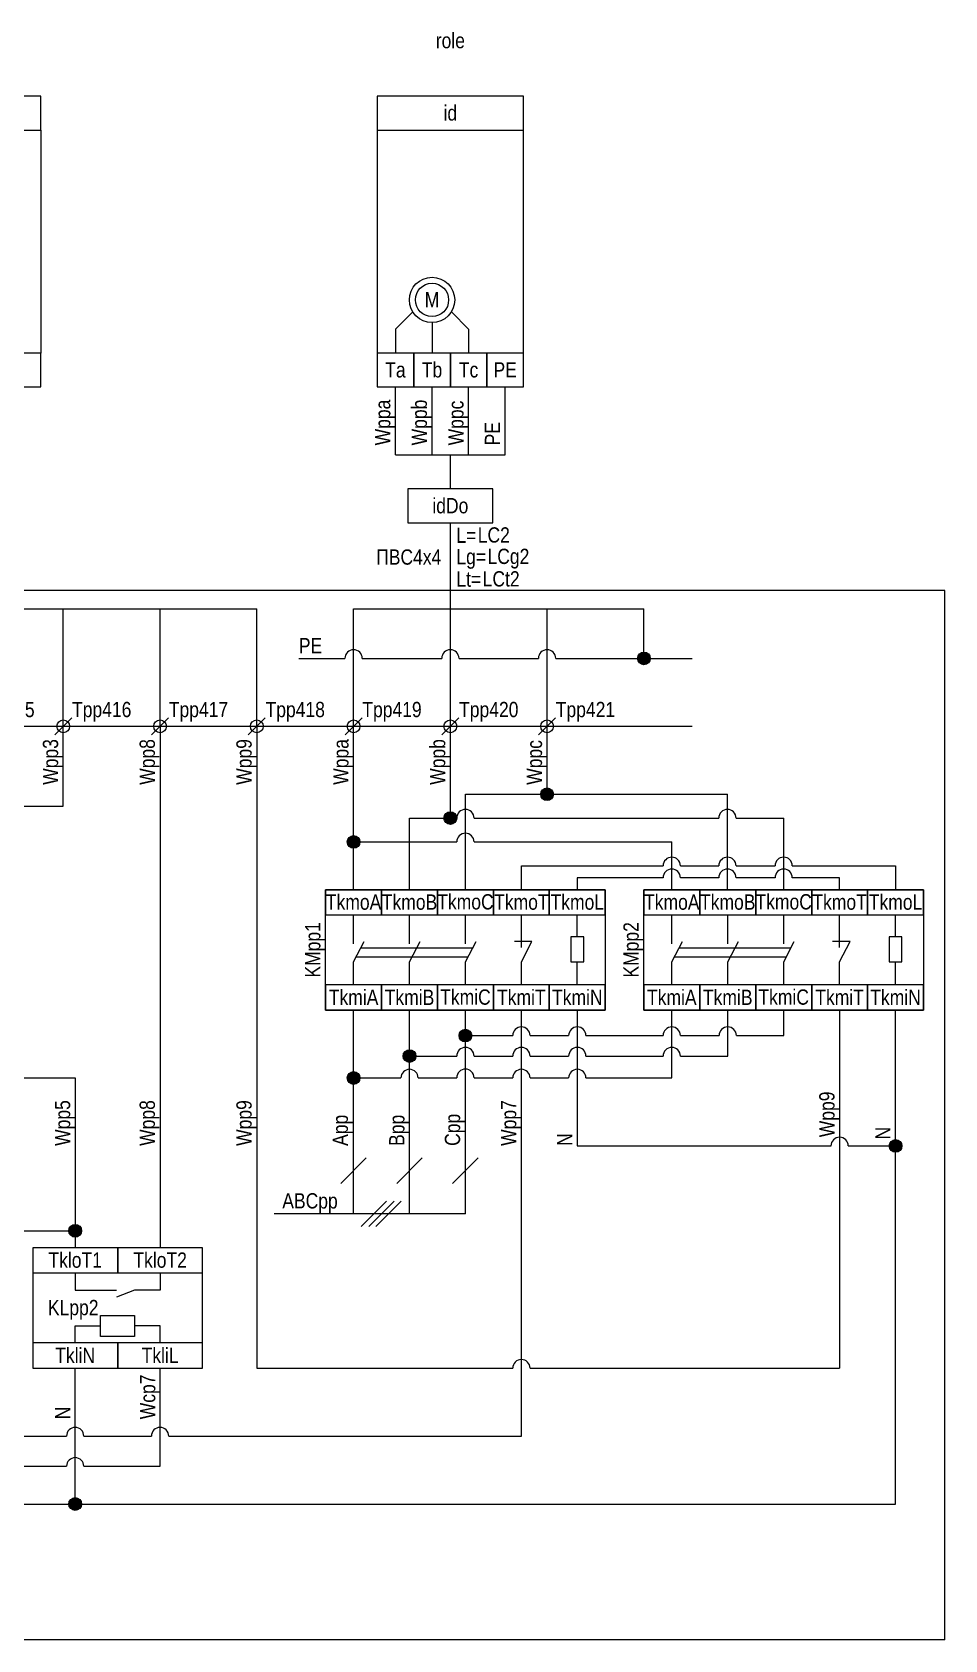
# Model space of a CAD drawing. Header units: millimetres. Extents: x 20 to 340, y -288 to -5.
# Drawn here: x 232 to 339.5, y -194.8 to -5.5 of the extents above; entities that cross this region are included whole.
import ezdxf

# ---------------------------------------------------------------- set-up
doc = ezdxf.new("R2010")
doc.units = ezdxf.units.MM
doc.header["$MEASUREMENT"] = 0
doc.linetypes.add('1_1', pattern=[2000, 1000, -1000])
doc.linetypes.add('4_2_1_2', pattern=[6702.777624, 3527.777672, -1763.888836, 0, -1411.111116])
doc.layers.add('id_params_do', color=7, linetype='Continuous')
doc.layers.add('id_static_do', color=7, linetype='Continuous')
doc.styles.add('СГЕНЕРИР_СТИЛЬ_1', font='')
doc.styles.get('СГЕНЕРИР_СТИЛЬ_1').set_extended_font_data('Arial Narrow')

msp = doc.modelspace()

# ---------------------------------------------------------------- hatches: boundary and pattern name
at = {"layer": 'id_static_do', "linetype": 'Continuous', "lineweight": 0, "true_color": 0x000000}
for points in [[(303.3, -79.23), (303.35, -79.52), (303.52, -79.76), (303.76, -79.93), (304.05, -79.98), (304.33, -79.93), (304.58, -79.76), (304.74, -79.52), (304.8, -79.23), (304.74, -78.95), (304.58, -78.7), (304.33, -78.54), (304.05, -78.48), (303.76, -78.54), (303.52, -78.7), (303.35, -78.95)], [(291.9, -95.23), (291.96, -95.52), (292.12, -95.76), (292.36, -95.93), (292.65, -95.98), (292.93, -95.93), (293.18, -95.76), (293.34, -95.52), (293.4, -95.23), (293.34, -94.95), (293.18, -94.7), (292.93, -94.54), (292.65, -94.48), (292.36, -94.54), (292.12, -94.7), (291.96, -94.95)], [(280.5, -98.04), (280.56, -98.33), (280.72, -98.57), (280.96, -98.74), (281.25, -98.79), (281.54, -98.74), (281.78, -98.57), (281.94, -98.33), (282, -98.04), (281.94, -97.76), (281.78, -97.51), (281.54, -97.35), (281.25, -97.29), (280.96, -97.35), (280.72, -97.51), (280.56, -97.76)], [(269.1, -100.85), (269.16, -101.14), (269.32, -101.38), (269.56, -101.55), (269.85, -101.6), (270.14, -101.55), (270.38, -101.38), (270.54, -101.14), (270.6, -100.85), (270.54, -100.57), (270.38, -100.32), (270.14, -100.16), (269.85, -100.1), (269.56, -100.16), (269.32, -100.32), (269.16, -100.57)], [(282.28, -123.65), (282.34, -123.94), (282.5, -124.18), (282.74, -124.35), (283.03, -124.4), (283.32, -124.35), (283.56, -124.18), (283.72, -123.94), (283.78, -123.65), (283.72, -123.37), (283.56, -123.12), (283.32, -122.96), (283.03, -122.9), (282.74, -122.96), (282.5, -123.12), (282.34, -123.37)], [(275.69, -126.07), (275.75, -126.36), (275.91, -126.6), (276.15, -126.76), (276.44, -126.82), (276.73, -126.76), (276.97, -126.6), (277.13, -126.36), (277.19, -126.07), (277.13, -125.78), (276.97, -125.54), (276.73, -125.38), (276.44, -125.32), (276.15, -125.38), (275.91, -125.54), (275.75, -125.78)], [(269.1, -128.65), (269.16, -128.94), (269.32, -129.18), (269.56, -129.34), (269.85, -129.4), (270.14, -129.34), (270.38, -129.18), (270.54, -128.94), (270.6, -128.65), (270.54, -128.36), (270.38, -128.12), (270.14, -127.96), (269.85, -127.9), (269.56, -127.96), (269.32, -128.12), (269.16, -128.36)], [(332.95, -136.65), (333.01, -136.94), (333.17, -137.18), (333.42, -137.34), (333.7, -137.4), (333.99, -137.34), (334.23, -137.18), (334.4, -136.94), (334.45, -136.65), (334.4, -136.36), (334.23, -136.12), (333.99, -135.96), (333.7, -135.9), (333.42, -135.96), (333.17, -136.12), (333.01, -136.36)], [(236.31, -146.65), (236.36, -146.94), (236.52, -147.18), (236.77, -147.34), (237.05, -147.4), (237.34, -147.34), (237.59, -147.18), (237.75, -146.94), (237.81, -146.65), (237.75, -146.36), (237.59, -146.12), (237.34, -145.96), (237.05, -145.9), (236.77, -145.96), (236.52, -146.12), (236.36, -146.36)], [(236.31, -178.83), (236.36, -179.12), (236.52, -179.36), (236.77, -179.52), (237.05, -179.58), (237.34, -179.52), (237.59, -179.36), (237.75, -179.12), (237.81, -178.83), (237.75, -178.54), (237.59, -178.3), (237.34, -178.14), (237.05, -178.08), (236.77, -178.14), (236.52, -178.3), (236.36, -178.54)]]:
    msp.add_hatch(color=18, dxfattribs=at).paths.add_polyline_path(points)

# ---------------------------------------------------------------- linework, layer by layer
at = {"layer": 'id_static_do', "color": 7, "linetype": '1_1', "lineweight": 15, "ltscale": 100}
for p, q in [((233, -17), (233, -43.26)), ((272.63, -17), (272.63, -43.26)), ((289.87, -43.26), (289.87, -17)), ((339.51, -71.23), (55.31, -71.23)), ((339.51, -194.83), (339.51, -71.23)), ((270.71, -113.31), (283.89, -113.31)), ((308.2, -113.31), (321.39, -113.31)), ((270.15, -114.38), (283.33, -114.38)), ((307.65, -114.38), (320.83, -114.38)), ((339.51, -194.83), (55.31, -194.83))]:
    msp.add_line(p, q, dxfattribs=at)
at = {"layer": 'id_static_do', "color": 7, "linetype": 'Continuous', "lineweight": 15, "ltscale": 100}
for p, q in [((276.82, -38.41), (274.78, -40.45)), ((279.09, -39.68), (279.09, -43.26)), ((281.37, -38.41), (283.4, -40.45)), ((274.78, -40.45), (274.78, -43.26)), ((283.4, -40.45), (283.4, -43.26)), ((274.78, -55.26), (274.78, -47.26)), ((279.09, -55.26), (279.09, -47.26)), ((283.4, -55.26), (283.4, -47.26)), ((287.71, -55.26), (287.71, -47.26)), ((274.78, -55.26), (287.71, -55.26)), ((281.25, -59.26), (281.25, -55.26)), ((281.25, -73.4), (281.25, -63.26)), ((155.85, -73.4), (258.45, -73.4)), ((235.65, -87.26), (235.65, -73.4)), ((247.05, -87.26), (247.05, -73.4)), ((258.45, -87.26), (258.45, -73.4)), ((269.85, -73.4), (304.05, -73.4)), ((269.85, -87.26), (269.85, -73.4)), ((281.25, -87.26), (281.25, -73.4)), ((292.65, -87.26), (292.65, -73.4)), ((304.05, -78.48), (304.05, -73.4)), ((263.4, -79.23), (268.83, -79.23)), ((270.87, -79.23), (280.23, -79.23)), ((282.27, -79.23), (291.63, -79.23)), ((293.67, -79.23), (309.75, -79.23)), ((234.65, -88.23), (236.65, -86.23)), ((246.05, -88.23), (248.05, -86.23)), ((257.45, -88.23), (259.45, -86.23)), ((268.85, -88.23), (270.85, -86.23)), ((280.25, -88.23), (282.25, -86.23)), ((291.65, -88.23), (293.65, -86.23)), ((235.65, -96.63), (235.65, -87.23)), ((247.05, -87.23), (247.06, -148.65)), ((258.45, -87.23), (258.45, -162.83)), ((269.85, -106.47), (269.85, -87.23)), ((281.25, -97.29), (281.25, -87.23)), ((292.65, -94.48), (292.65, -87.23)), ((283.03, -106.47), (283.03, -95.23)), ((283.03, -95.23), (292.65, -95.23)), ((292.65, -95.23), (313.9, -95.23)), ((313.9, -106.47), (313.9, -95.23)), ((225.27, -96.65), (235.65, -96.65)), ((276.44, -98.04), (282.01, -98.04)), ((276.44, -106.47), (276.44, -98.04)), ((284.05, -98.04), (312.89, -98.04)), ((314.92, -98.04), (320.52, -98.04)), ((320.52, -106.47), (320.52, -98.04)), ((270.6, -100.85), (282.01, -100.85)), ((284.05, -100.85), (307.34, -100.85)), ((307.34, -106.47), (307.34, -100.85)), ((289.62, -106.47), (289.62, -103.66)), ((289.62, -103.66), (306.33, -103.66)), ((308.36, -103.66), (312.89, -103.66)), ((314.92, -103.66), (319.51, -103.66)), ((321.54, -103.66), (333.7, -103.66)), ((333.7, -103.66), (333.7, -106.47)), ((266.55, -106.47), (299.5, -106.47)), ((266.55, -120.65), (266.55, -106.47)), ((299.5, -106.47), (299.5, -120.65)), ((304.05, -106.47), (337, -106.47)), ((304.05, -120.65), (304.05, -106.47)), ((337, -106.47), (337, -120.65)), ((269.85, -114.97), (271.1, -112.57)), ((276.44, -114.97), (277.69, -112.57)), ((283.03, -114.97), (284.28, -112.57)), ((290.87, -112.57), (288.79, -112.57)), ((289.62, -114.97), (290.87, -112.57)), ((307.34, -114.97), (308.59, -112.57)), ((313.93, -114.97), (315.18, -112.57)), ((320.52, -114.97), (321.77, -112.57)), ((328.36, -112.57), (326.28, -112.57)), ((327.11, -114.97), (328.36, -112.57)), ((299.5, -120.65), (266.55, -120.65)), ((269.85, -144.65), (269.85, -120.65)), ((276.44, -144.65), (276.44, -120.65)), ((283.03, -144.65), (283.03, -120.65)), ((289.62, -170.83), (289.62, -120.65)), ((296.21, -120.65), (296.21, -136.65)), ((337, -120.65), (304.05, -120.65)), ((307.34, -128.65), (307.34, -120.65)), ((313.93, -126.07), (313.93, -120.65)), ((320.52, -123.65), (320.52, -120.65)), ((327.11, -120.65), (327.11, -162.83)), ((333.7, -136.97), (333.7, -120.65)), ((283.78, -123.65), (288.6, -123.65)), ((290.64, -123.65), (295.19, -123.65)), ((297.23, -123.65), (306.33, -123.65)), ((308.36, -123.65), (312.92, -123.65)), ((314.95, -123.65), (320.52, -123.65)), ((277.19, -126.07), (282.01, -126.07)), ((284.05, -126.07), (288.6, -126.07)), ((290.64, -126.07), (295.19, -126.07)), ((297.23, -126.07), (306.33, -126.07)), ((308.36, -126.07), (313.93, -126.07)), ((270.6, -128.65), (275.42, -128.65)), ((277.46, -128.65), (282.01, -128.65)), ((284.05, -128.65), (288.6, -128.65)), ((290.64, -128.65), (295.19, -128.65)), ((297.23, -128.65), (307.34, -128.65)), ((268.34, -141.07), (271.35, -138.06)), ((274.93, -141.07), (277.94, -138.06)), ((281.52, -141.07), (284.53, -138.06)), ((296.21, -136.65), (326.1, -136.65)), ((328.13, -136.65), (332.95, -136.65)), ((333.7, -178.83), (333.7, -136.97)), ((270.74, -146.15), (273.74, -143.15)), ((271.64, -146.15), (274.65, -143.15)), ((272.46, -146.15), (275.46, -143.15)), ((283.03, -144.65), (260.49, -144.65)), ((225.27, -146.65), (236.31, -146.65)), ((237.05, -178.08), (237.05, -162.83)), ((247.06, -174.39), (247.06, -162.83)), ((258.45, -162.83), (288.6, -162.83)), ((290.64, -162.83), (327.11, -162.83)), ((225.27, -170.83), (236.04, -170.83)), ((238.07, -170.83), (246.03, -170.83)), ((248.07, -170.83), (289.62, -170.83)), ((224.25, -174.39), (236.04, -174.39)), ((238.07, -174.39), (247.06, -174.39)), ((216.21, -178.83), (333.7, -178.83))]:
    msp.add_line(p, q, dxfattribs=at)
at = {"layer": 'id_static_do', "color": 7, "linetype": '4_2_1_2', "lineweight": 15, "ltscale": 100}
msp.add_line((55.31, -87.23), (309.75, -87.23), dxfattribs=at)
at = {"layer": 'id_static_do', "color": 7, "linetype": 'Continuous', "lineweight": 15, "ltscale": 100}
for points in [[(181.3, -17), (233, -17), (233, -13), (181.3, -13)], [(272.63, -17), (289.87, -17), (289.87, -13), (272.63, -13)], [(228.69, -47.26), (233, -47.26), (233, -43.26), (228.69, -43.26)], [(272.63, -47.26), (276.94, -47.26), (276.94, -43.26), (272.63, -43.26)], [(276.94, -47.26), (281.25, -47.26), (281.25, -43.26), (276.94, -43.26)], [(281.25, -47.26), (285.56, -47.26), (285.56, -43.26), (281.25, -43.26)], [(285.56, -47.26), (289.87, -47.26), (289.87, -43.26), (285.56, -43.26)], [(276.25, -63.26), (286.25, -63.26), (286.25, -59.26), (276.25, -59.26)], [(266.55, -109.44), (273.14, -109.44), (273.14, -106.47), (266.55, -106.47)], [(273.14, -109.44), (279.73, -109.44), (279.73, -106.47), (273.14, -106.47)], [(279.73, -109.44), (286.32, -109.44), (286.32, -106.47), (279.73, -106.47)], [(286.32, -109.44), (292.91, -109.44), (292.91, -106.47), (286.32, -106.47)], [(292.91, -109.44), (299.5, -109.44), (299.5, -106.47), (292.91, -106.47)], [(304.05, -109.44), (310.64, -109.44), (310.64, -106.47), (304.05, -106.47)], [(310.64, -109.44), (317.23, -109.44), (317.23, -106.47), (310.64, -106.47)], [(317.23, -109.44), (323.82, -109.44), (323.82, -106.47), (317.23, -106.47)], [(323.82, -109.44), (330.41, -109.44), (330.41, -106.47), (323.82, -106.47)], [(330.41, -109.44), (337, -109.44), (337, -106.47), (330.41, -106.47)], [(295.45, -114.97), (296.97, -114.97), (296.97, -112.04), (295.45, -112.04)], [(332.94, -114.97), (334.46, -114.97), (334.46, -112.04), (332.94, -112.04)], [(266.55, -120.65), (273.14, -120.65), (273.14, -117.69), (266.55, -117.69)], [(273.14, -120.65), (279.73, -120.65), (279.73, -117.69), (273.14, -117.69)], [(279.73, -120.65), (286.32, -120.65), (286.32, -117.69), (279.73, -117.69)], [(286.32, -120.65), (292.91, -120.65), (292.91, -117.69), (286.32, -117.69)], [(292.91, -120.65), (299.5, -120.65), (299.5, -117.69), (292.91, -117.69)], [(304.05, -120.65), (310.64, -120.65), (310.64, -117.69), (304.05, -117.69)], [(310.64, -120.65), (317.23, -120.65), (317.23, -117.69), (310.64, -117.69)], [(317.23, -120.65), (323.82, -120.65), (323.82, -117.69), (317.23, -117.69)], [(323.82, -120.65), (330.41, -120.65), (330.41, -117.69), (323.82, -117.69)], [(330.41, -120.65), (337, -120.65), (337, -117.69), (330.41, -117.69)], [(252.06, -148.65), (232.06, -148.65), (232.06, -162.83), (252.06, -162.83)], [(242.06, -148.65), (232.06, -148.65), (232.06, -151.61), (242.06, -151.61)], [(252.06, -148.65), (242.06, -148.65), (242.06, -151.61), (252.06, -151.61)], [(240.05, -159.11), (240.05, -156.61), (244.05, -156.61), (244.05, -159.11)], [(242.06, -159.86), (232.06, -159.86), (232.06, -162.83), (242.06, -162.83)], [(252.06, -159.86), (242.06, -159.86), (242.06, -162.83), (252.06, -162.83)]]:
    msp.add_lwpolyline(points, close=True, dxfattribs=at)
for points in [[(306.33, -105.07), (296.21, -105.07), (296.21, -106.47)], [(312.89, -105.07), (308.36, -105.07)], [(319.51, -105.07), (314.92, -105.07)], [(327.11, -106.47), (327.11, -105.07), (321.54, -105.07)], [(269.85, -112.85), (269.85, -109.44)], [(276.44, -112.85), (276.44, -109.44)], [(283.03, -112.85), (283.03, -109.44)], [(289.62, -113.3), (289.62, -109.44)], [(296.21, -112.04), (296.21, -109.44)], [(307.34, -112.85), (307.34, -109.44)], [(313.93, -112.85), (313.93, -109.44)], [(320.52, -112.85), (320.52, -109.44)], [(327.11, -113.3), (327.11, -109.44)], [(333.7, -112.04), (333.7, -109.44)], [(269.85, -117.69), (269.85, -114.97)], [(276.44, -117.69), (276.44, -114.97)], [(283.03, -117.69), (283.03, -114.97)], [(289.62, -117.69), (289.62, -114.97)], [(296.21, -117.69), (296.21, -114.97)], [(307.34, -117.69), (307.34, -114.97)], [(313.93, -117.69), (313.93, -114.97)], [(320.52, -117.69), (320.52, -114.97)], [(327.11, -117.69), (327.11, -114.97)], [(333.7, -117.69), (333.7, -114.97)], [(225.27, -128.65), (237.05, -128.65), (237.05, -148.65)], [(237.05, -151.61), (237.05, -153.65), (240.05, -153.65)], [(247.05, -151.61), (247.05, -153.65), (244.05, -153.65)], [(240.05, -153.65), (241.91, -153.65)], [(244.05, -153.65), (241.91, -154.48)], [(237.05, -159.86), (237.05, -157.86), (240.05, -157.86)], [(247.05, -159.86), (247.05, -157.86), (244.05, -157.86)]]:
    msp.add_lwpolyline(points, dxfattribs=at)
for centre, radius in [((279.09, -37.01), 2.67), ((279.09, -37.01), 1.96), ((304.05, -79.23), 0.75), ((235.65, -87.23), 0.75), ((247.05, -87.23), 0.75), ((258.45, -87.23), 0.75), ((269.85, -87.23), 0.75), ((281.25, -87.23), 0.75), ((292.65, -87.23), 0.75), ((292.65, -95.23), 0.75), ((281.25, -98.04), 0.75), ((269.85, -100.85), 0.75), ((283.03, -123.65), 0.75), ((276.44, -126.07), 0.75), ((269.85, -128.65), 0.75), ((333.7, -136.65), 0.75), ((237.05, -146.65), 0.75), ((237.05, -178.83), 0.75)]:
    msp.add_circle(centre, radius, dxfattribs=at)
for centre in [(269.85, -79.23), (281.25, -79.23), (292.65, -79.23), (283.03, -98.04), (313.9, -98.04), (283.03, -100.85), (307.34, -103.66), (307.34, -105.07), (313.9, -103.66), (313.9, -105.07), (320.52, -103.66), (320.52, -105.07), (289.62, -123.65), (296.21, -123.65), (307.34, -123.65), (313.93, -123.65), (283.03, -126.07), (289.62, -126.07), (296.21, -126.07), (307.34, -126.07), (276.44, -128.65), (283.03, -128.63), (289.62, -128.65), (296.21, -128.65), (327.11, -136.65), (289.62, -162.83), (237.05, -170.83), (247.05, -170.83), (237.05, -174.39)]:
    msp.add_arc(centre, 1.02, 0, 180, dxfattribs=at)

# ---------------------------------------------------------------- texts
at = {"layer": 'id_params_do', "color": 7, "linetype": 'Continuous', "lineweight": 15, "insert": (281.25, -5.56), "char_height": 1.8, "width": 30, "attachment_point": 2, "style": 'СГЕНЕРИР_СТИЛЬ_1'}
msp.add_mtext('\\A1;{\\pqc;\\fArial Narrow|b0|i0|c204|p34;role}', dxfattribs=at)
at = {"layer": 'id_params_do', "color": 7, "linetype": 'Continuous', "lineweight": 15, "char_height": 1.8, "style": 'СГЕНЕРИР_СТИЛЬ_1'}
for s, insert, attachment_point in [('\\A1;{\\pqc;\\fArial Narrow|b0|i0|c204|p34;id}', (281.25, -14.08), 2), ('\\A1;{\\pqc;\\fArial Narrow|b0|i0|c204|p34;T\\fArial Narrow|b0|i0|c204|p34;a}', (274.78, -44.34), 2), ('\\A1;{\\pqc;\\fArial Narrow|b0|i0|c204|p34;Tb}', (279.09, -44.34), 2), ('\\A1;{\\pqc;\\fArial Narrow|b0|i0|c204|p34;Tc}', (283.4, -44.34), 2), ('\\A1;{\\pqc;\\fArial Narrow|b0|i0|c204|p34;id\\fArial Narrow|b0|i0|c204|p34;Do}', (281.25, -60.34), 2), ('\\A1;{\\pql;\\fArial Narrow|b0|i0|c204|p34;LC\\fArial Narrow|b0|i0|c204|p34;2}', (284.48, -63.79), 1), ('\\A1;{\\pql;\\fArial Narrow|b0|i0|c204|p34;LCg\\fArial Narrow|b0|i0|c204|p34;2}', (285.63, -66.31), 1), ('\\A1;{\\pql;\\fArial Narrow|b0|i0|c204|p34;LCt\\fArial Narrow|b0|i0|c204|p34;2}', (285.06, -68.96), 1), ('\\A1;{\\pql;\\fArial Narrow|b0|i0|c204|p34;Tpp4\\fArial Narrow|b0|i0|c204|p34;1\\fArial Narrow|b0|i0|c204|p34;5}', (225.28, -84.35), 1), ('\\A1;{\\pql;\\fArial Narrow|b0|i0|c204|p34;Tpp4\\fArial Narrow|b0|i0|c204|p34;16}', (236.68, -84.35), 1), ('\\A1;{\\pql;\\fArial Narrow|b0|i0|c204|p34;Tpp41\\fArial Narrow|b0|i0|c204|p34;7}', (248.08, -84.35), 1), ('\\A1;{\\pql;\\fArial Narrow|b0|i0|c204|p34;Tpp41\\fArial Narrow|b0|i0|c204|p34;8}', (259.48, -84.35), 1), ('\\A1;{\\pql;\\fArial Narrow|b0|i0|c204|p34;Tpp4\\fArial Narrow|b0|i0|c204|p34;19}', (270.88, -84.35), 1), ('\\A1;{\\pql;\\fArial Narrow|b0|i0|c204|p34;Tpp4\\fArial Narrow|b0|i0|c204|p34;20}', (282.28, -84.35), 1), ('\\A1;{\\pql;\\fArial Narrow|b0|i0|c204|p34;Tpp4\\fArial Narrow|b0|i0|c204|p34;21}', (293.67, -84.35), 1), ('\\A1;{\\pqc;\\fArial Narrow|b0|i0|c204|p34;Tk\\fArial Narrow|b0|i0|c204|p34;m\\fArial Narrow|b0|i0|c204|p34;oA}', (269.85, -107.03), 2), ('\\A1;{\\pqc;\\fArial Narrow|b0|i0|c204|p34;Tkmo\\fArial Narrow|b0|i0|c204|p34;B}', (276.44, -107.03), 2), ('\\A1;{\\pqc;\\fArial Narrow|b0|i0|c204|p34;Tkmo\\fArial Narrow|b0|i0|c204|p34;C}', (283.03, -107), 2), ('\\A1;{\\pqc;\\fArial Narrow|b0|i0|c204|p34;Tkmo\\fArial Narrow|b0|i0|c204|p34;T}', (289.62, -107.03), 2), ('\\A1;{\\pqc;\\fArial Narrow|b0|i0|c204|p34;Tkmo\\fArial Narrow|b0|i0|c204|p34;L}', (296.21, -107.03), 2), ('\\A1;{\\pqc;\\fArial Narrow|b0|i0|c204|p34;Tk\\fArial Narrow|b0|i0|c204|p34;m\\fArial Narrow|b0|i0|c204|p34;oA}', (307.34, -107.03), 2), ('\\A1;{\\pqc;\\fArial Narrow|b0|i0|c204|p34;Tkmo\\fArial Narrow|b0|i0|c204|p34;B}', (313.93, -107.03), 2), ('\\A1;{\\pqc;\\fArial Narrow|b0|i0|c204|p34;Tkmo\\fArial Narrow|b0|i0|c204|p34;C}', (320.52, -107), 2), ('\\A1;{\\pqc;\\fArial Narrow|b0|i0|c204|p34;Tkmo\\fArial Narrow|b0|i0|c204|p34;T}', (327.11, -107.03), 2), ('\\A1;{\\pqc;\\fArial Narrow|b0|i0|c204|p34;Tkmo\\fArial Narrow|b0|i0|c204|p34;L}', (333.7, -107.03), 2), ('\\A1;{\\pqc;\\fArial Narrow|b0|i0|c204|p34;Tkm\\fArial Narrow|b0|i0|c204|p34;i\\fArial Narrow|b0|i0|c204|p34;A}', (269.85, -118.25), 2), ('\\A1;{\\pqc;\\fArial Narrow|b0|i0|c204|p34;Tkmi\\fArial Narrow|b0|i0|c204|p34;B}', (276.44, -118.25), 2), ('\\A1;{\\pqc;\\fArial Narrow|b0|i0|c204|p34;Tkmi\\fArial Narrow|b0|i0|c204|p34;C}', (283.03, -118.22), 2), ('\\A1;{\\pqc;\\fArial Narrow|b0|i0|c204|p34;Tkmi\\fArial Narrow|b0|i0|c204|p34;T}', (289.62, -118.25), 2), ('\\A1;{\\pqc;\\fArial Narrow|b0|i0|c204|p34;Tkmi\\fArial Narrow|b0|i0|c204|p34;N}', (296.21, -118.25), 2), ('\\A1;{\\pqc;\\fArial Narrow|b0|i0|c204|p34;Tkm\\fArial Narrow|b0|i0|c204|p34;i\\fArial Narrow|b0|i0|c204|p34;A}', (307.34, -118.25), 2), ('\\A1;{\\pqc;\\fArial Narrow|b0|i0|c204|p34;Tkmi\\fArial Narrow|b0|i0|c204|p34;B}', (313.93, -118.25), 2), ('\\A1;{\\pqc;\\fArial Narrow|b0|i0|c204|p34;Tkmi\\fArial Narrow|b0|i0|c204|p34;C}', (320.52, -118.22), 2), ('\\A1;{\\pqc;\\fArial Narrow|b0|i0|c204|p34;Tkmi\\fArial Narrow|b0|i0|c204|p34;T}', (327.11, -118.25), 2), ('\\A1;{\\pqc;\\fArial Narrow|b0|i0|c204|p34;Tkmi\\fArial Narrow|b0|i0|c204|p34;N}', (333.7, -118.25), 2), ('\\A1;{\\pql;\\fArial Narrow|b0|i0|c204|p34;ABC\\fArial Narrow|b0|i0|c204|p34;pp}', (261.45, -142.22), 1), ('\\A1;{\\pqc;\\fArial Narrow|b0|i0|c204|p34;Tklo\\fArial Narrow|b0|i0|c204|p34;T1}', (237.05, -149.2), 2), ('\\A1;{\\pqc;\\fArial Narrow|b0|i0|c204|p34;Tklo\\fArial Narrow|b0|i0|c204|p34;T2}', (247.06, -149.2), 2), ('\\A1;{\\pqc;\\fArial Narrow|b0|i0|c204|p34;KL\\fArial Narrow|b0|i0|c204|p34;p\\fArial Narrow|b0|i0|c204|p34;p\\fArial Narrow|b0|i0|c204|p34;2}', (236.82, -154.79), 2), ('\\A1;{\\pqc;\\fArial Narrow|b0|i0|c204|p34;T\\fArial Narrow|b0|i0|c204|p34;kliN}', (237.05, -160.43), 2), ('\\A1;{\\pqc;\\fArial Narrow|b0|i0|c204|p34;TkliL}', (247.06, -160.43), 2)]:
    msp.add_mtext(s, dxfattribs=dict(at, insert=insert, attachment_point=attachment_point))
at = {"layer": 'id_params_do', "color": 7, "linetype": 'Continuous', "lineweight": 15, "char_height": 1.8, "rotation": 90, "style": 'СГЕНЕРИР_СТИЛЬ_1'}
for s, insert, attachment_point in [('\\A1;{\\pql;\\fArial Narrow|b0|i0|c204|p34;W\\fArial Narrow|b0|i0|c204|p34;pp\\fArial Narrow|b0|i0|c204|p34;a}', (272.38, -54.14), 1), ('\\A1;{\\pql;\\fArial Narrow|b0|i0|c204|p34;Wpp\\fArial Narrow|b0|i0|c204|p34;b}', (276.69, -54.14), 1), ('\\A1;{\\pql;\\fArial Narrow|b0|i0|c204|p34;Wpp\\fArial Narrow|b0|i0|c204|p34;c}', (281, -54.14), 1), ('\\A1;{\\pql;\\fArial Narrow|b0|i0|c204|p34;Wpp3}', (233.24, -94.12), 1), ('\\A1;{\\pql;\\fArial Narrow|b0|i0|c204|p34;Wpp\\fArial Narrow|b0|i0|c204|p34;8}', (244.64, -94.12), 1), ('\\A1;{\\pql;\\fArial Narrow|b0|i0|c204|p34;Wpp\\fArial Narrow|b0|i0|c204|p34;9}', (256.04, -94.12), 1), ('\\A1;{\\pql;\\fArial Narrow|b0|i0|c204|p34;W\\fArial Narrow|b0|i0|c204|p34;p\\fArial Narrow|b0|i0|c204|p34;pa}', (267.45, -94.12), 1), ('\\A1;{\\pql;\\fArial Narrow|b0|i0|c204|p34;W\\fArial Narrow|b0|i0|c204|p34;p\\fArial Narrow|b0|i0|c204|p34;pb}', (278.85, -94.12), 1), ('\\A1;{\\pql;\\fArial Narrow|b0|i0|c204|p34;Wppc}', (290.25, -94.12), 1), ('\\A1;{\\pqc;\\fArial Narrow|b0|i0|c204|p34;KMpp\\fArial Narrow|b0|i0|c204|p34;1}', (264.14, -113.56), 2), ('\\A1;{\\pqc;\\fArial Narrow|b0|i0|c204|p34;KMpp\\fArial Narrow|b0|i0|c204|p34;2}', (301.64, -113.56), 2), ('\\A1;{\\pql;\\fArial Narrow|b0|i0|c204|p34;Wpp\\fArial Narrow|b0|i0|c204|p34;9}', (324.71, -135.63), 1), ('\\A1;{\\pql;\\fArial Narrow|b0|i0|c204|p34;Wpp\\fArial Narrow|b0|i0|c204|p34;5}', (234.66, -136.65), 1), ('\\A1;{\\pql;\\fArial Narrow|b0|i0|c204|p34;Wpp\\fArial Narrow|b0|i0|c204|p34;8}', (244.64, -136.65), 1), ('\\A1;{\\pql;\\fArial Narrow|b0|i0|c204|p34;Wpp\\fArial Narrow|b0|i0|c204|p34;9}', (256.04, -136.65), 1), ('\\A1;{\\pql;\\fArial Narrow|b0|i0|c204|p34;Wpp7}', (287.22, -136.65), 1), ('\\A1;{\\pql;\\fArial Narrow|b0|i0|c204|p34;A\\fArial Narrow|b0|i0|c204|p34;pp}', (267.38, -136.65), 1), ('\\A1;{\\pql;\\fArial Narrow|b0|i0|c204|p34;B\\fArial Narrow|b0|i0|c204|p34;pp}', (274.04, -136.65), 1), ('\\A1;{\\pql;\\fArial Narrow|b0|i0|c204|p34;C\\fArial Narrow|b0|i0|c204|p34;pp}', (280.6, -136.65), 1), ('\\A1;{\\pql;\\fArial Narrow|b0|i0|c204|p34;Wcp\\fArial Narrow|b0|i0|c204|p34;7}', (244.69, -168.85), 1)]:
    msp.add_mtext(s, dxfattribs=dict(at, insert=insert, attachment_point=attachment_point))
at = {"layer": 'id_static_do', "color": 7, "linetype": 'Continuous', "lineweight": 15, "char_height": 1.8, "style": 'СГЕНЕРИР_СТИЛЬ_1'}
for s, insert, attachment_point in [('\\A1;{\\pqc;\\fArial Narrow|b0|i0|c204|p34;M}', (279.09, -36.09), 2), ('\\A1;{\\pqc;\\fArial Narrow|b0|i0|c204|p34;PE}', (287.71, -44.34), 2), ('\\A1;{\\pql;\\fArial Narrow|b0|i0|c204|p34;L=}', (281.96, -63.82), 1), ('\\A1;{\\pql;\\fArial Narrow|b0|i0|c204|p34;Lg=}', (281.96, -66.34), 1), ('\\A1;{\\pql;\\fArial Narrow|b0|i0|c204|p34;Lt=}', (281.96, -68.99), 1), ('\\A1;{\\pql;\\fArial Narrow|b0|i0|c204|p34;PE}', (263.4, -76.83), 1)]:
    msp.add_mtext(s, dxfattribs=dict(at, insert=insert, attachment_point=attachment_point))
at = {"layer": 'id_static_do', "color": 7, "linetype": 'Continuous', "lineweight": 15, "char_height": 1.8, "attachment_point": 1, "rotation": 90, "style": 'СГЕНЕРИР_СТИЛЬ_1'}
for s, insert in [('\\A1;{\\pql;\\fArial Narrow|b0|i0|c204|p34;PE}', (285.31, -54.14)), ('\\A1;{\\pql;\\fArial Narrow|b0|i0|c204|p34;N}', (293.81, -136.65)), ('\\A1;{\\pql;\\fArial Narrow|b0|i0|c204|p34;N}', (331.3, -135.9)), ('\\A1;{\\pql;\\fArial Narrow|b0|i0|c204|p34;N}', (234.69, -168.85))]:
    msp.add_mtext(s, dxfattribs=dict(at, insert=insert))
at = {"layer": 'id_static_do', "color": 7, "linetype": 'Continuous', "lineweight": 40, "insert": (272.51, -66.39), "char_height": 1.8, "attachment_point": 1, "style": 'СГЕНЕРИР_СТИЛЬ_1'}
msp.add_mtext('\\A1;{\\pql;\\fArial Narrow|b0|i0|c204|p34;ПВС4х\\fArial Narrow|b0|i0|c204|p34;4}', dxfattribs=at)

doc.saveas('drawing.dxf')
